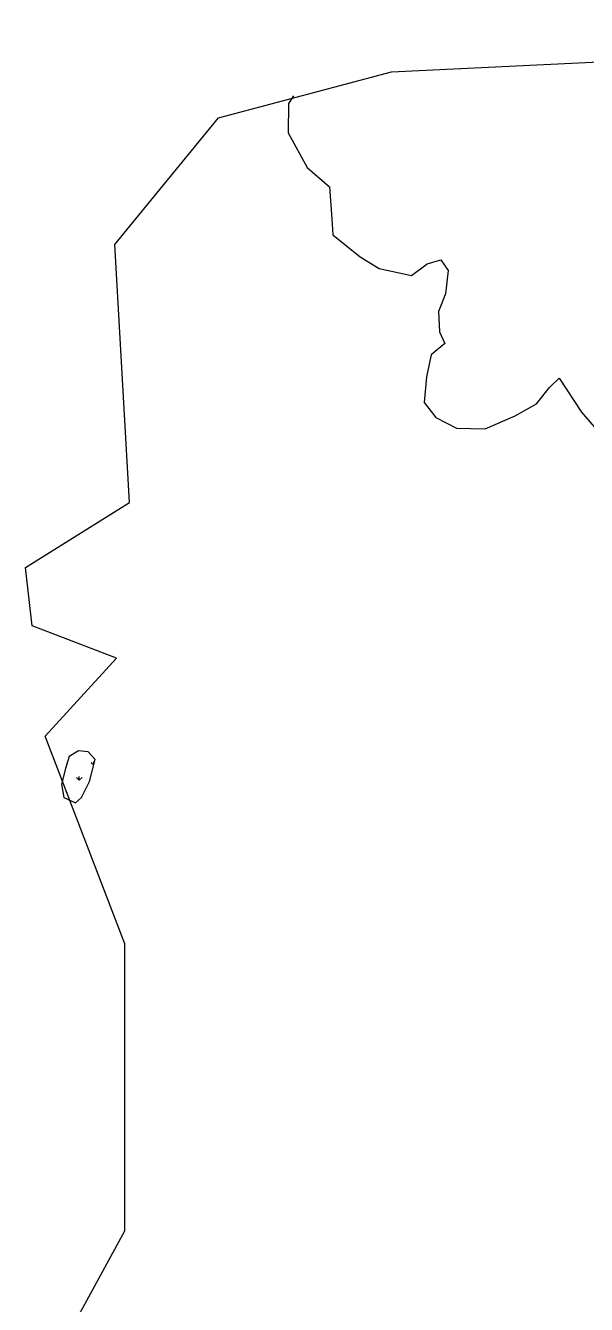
# Model space of a CAD drawing. Header units: metres. Extents: x 266585 to 279238, y 2117616 to 2136108.
# Drawn here: x 266612 to 267298, y 2125704 to 2127268 of the extents above; entities that cross this region are included whole.
import ezdxf

# ---------------------------------------------------------------- set-up
doc = ezdxf.new("R2010")
doc.units = ezdxf.units.M
doc.layers.add('MANGROOVES', color=112, linetype='Continuous')
doc.layers.add('village', color=3, linetype='Continuous')

msp = doc.modelspace()

# ---------------------------------------------------------------- hatches: boundary and pattern name
at = {"layer": 'MANGROOVES'}
h = msp.add_hatch(dxfattribs=at)
h.set_pattern_fill('GRASS', color=256)
h.paths.add_polyline_path([(266697.2, 2126370.4), (266688.7, 2126379.6), (266676.6, 2126380.9), (266665.2, 2126374), (266660.7, 2126359.3), (266657, 2126343.9), (266665.9, 2126320.7), (266673, 2126317.3), (266680.5, 2126323.8), (266690.2, 2126343.6)])

# ---------------------------------------------------------------- linework, layer by layer
msp.add_lwpolyline([(266939.4, 2127181.8), (266933.5, 2127172.4), (266933, 2127136.5), (266956.1, 2127094.4), (266983.7, 2127070.6), (266986.3, 2127031.3), (266987.7, 2127011.8), (267021.1, 2126984.9), (267044.3, 2126970.6), (267083.9, 2126962.1), (267102.8, 2126976.6), (267119.8, 2126981.5), (267128.4, 2126968.4), (267125.4, 2126939.6), (267116.9, 2126918.1), (267117.9, 2126893.4), (267124.5, 2126879), (267107.9, 2126865), (267102.1, 2126838.1), (267099.1, 2126807), (267113.4, 2126788.6), (267138.9, 2126775.6), (267173.7, 2126774.7), (267210.6, 2126790.4), (267236.5, 2126805.3), (267252.4, 2126825.2), (267264.2, 2126836.7), (267291.4, 2126795), (267319.8, 2126762.5)], dxfattribs=at)
msp.add_lwpolyline([(266690.2, 2126343.6), (266697.2, 2126370.4), (266688.7, 2126379.6), (266676.6, 2126380.9), (266665.2, 2126374), (266660.7, 2126359.3), (266656.1, 2126340.2), (266659, 2126324.1), (266673, 2126317.3), (266680.5, 2126323.8), (266690.2, 2126343.6)], close=True, dxfattribs=at)
at = {"layer": 'village', "color": 3, "true_color": 0x00ff00}
msp.add_polyline3d([(266626.2, 2125597.8, 0), (266733.3, 2125794, 0), (266733.3, 2126144.9, 0), (266635.9, 2126399, 0), (266723.1, 2126494.2, 0), (266620, 2126533.8, 0), (266612.1, 2126605.2, 0), (266739, 2126684.5, 0), (266721.2, 2126999.9, 0), (266848, 2127154.9, 0), (267059.5, 2127211.3, 0), (267355.5, 2127225.4, 0), (268187.2, 2127267.7, 0), (268257.7, 2127112.7, 0), (268581.9, 2127126.8, 0)], dxfattribs=at)

doc.saveas('drawing.dxf')
